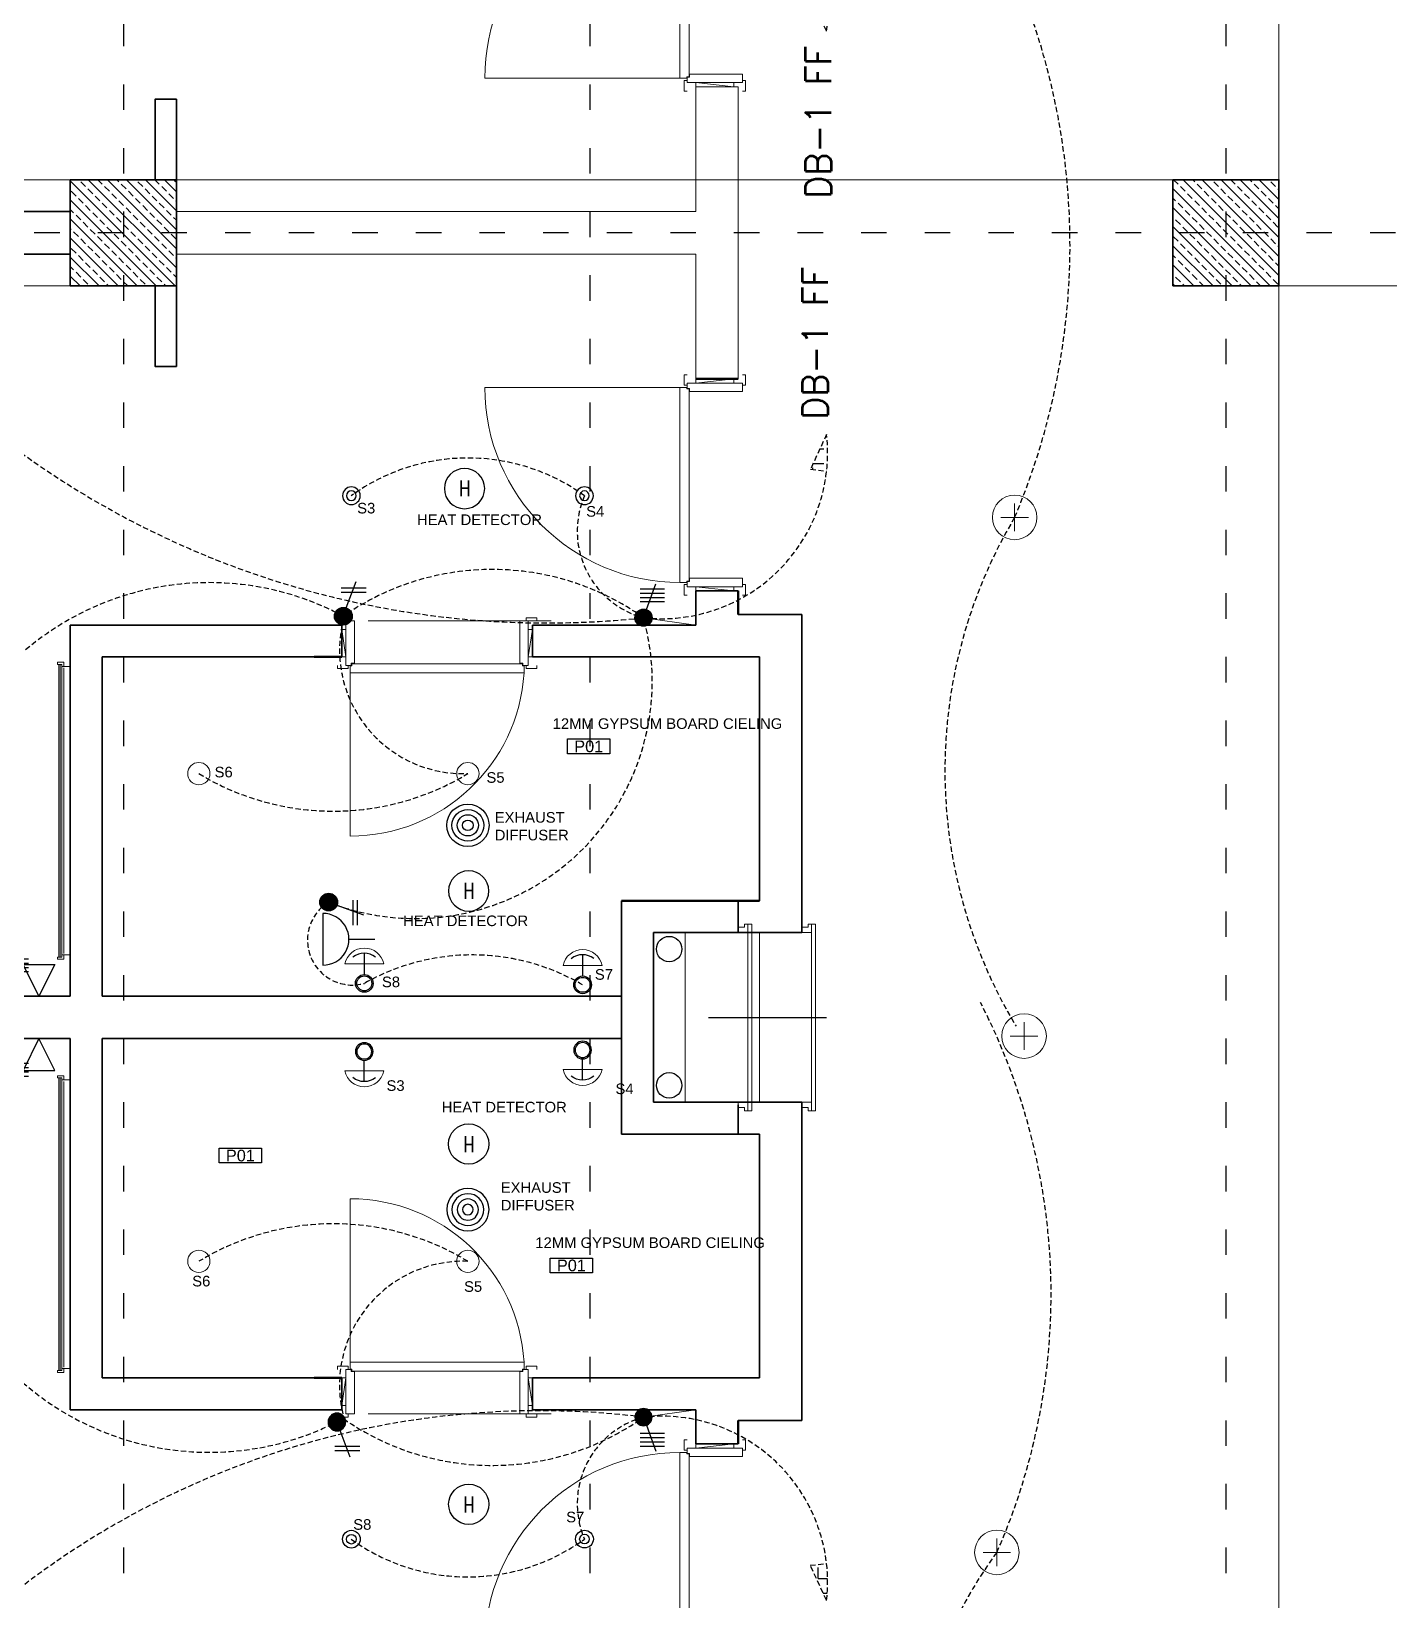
# Model space of a CAD drawing. Header units: millimetres. Extents: x -3207095 to 15275363, y 3702017 to 4798027.
# Drawn here: x 685957 to 686597, y 4469967 to 4470707 of the extents above; entities that cross this region are included whole.
import ezdxf
from ezdxf.enums import TextEntityAlignment as Align

# ---------------------------------------------------------------- set-up
doc = ezdxf.new("R2010")
doc.units = ezdxf.units.MM
for name, pattern in [('ACAD_ISO03W100', [30, 12, -18]), ('DUZ', [500, 500]), ('HIDDEN', [0.375, 0.25, -0.125]), ('HIDDEN2', [0.1875, 0.125, -0.0625])]:
    doc.linetypes.add(name, pattern=pattern)
doc.layers.get('0').update_dxf_attribs({"color": 1, "linetype": 'DUZ'})
for name, color, linetype in [('0 MC MAHAL', 94, 'Continuous'), ('a_aydinlatma', 5, 'Continuous'), ('a_olcu', 30, 'Continuous'), ('a_yazi', 105, 'Continuous'), ('EL-L-LS', 181, 'Continuous'), ('KOLTAR_F', 145, 'Continuous'), ('MH-EL-TEL', 222, 'Continuous'), ('OLCU', 1, 'Continuous'), ('pen.kap.olc', 205, 'Continuous'), ('SMC-EL-FA', 33, 'Continuous'), ('SMC-EL-FA-TXT', 123, 'Continuous'), ('SMC-EL-L-LP', 22, 'Continuous'), ('SMC-EL-P', 160, 'Continuous'), ('SMC-TXT', 123, 'Continuous'), ('TESİSAT', 57, 'Continuous')]:
    doc.layers.add(name, color=color, linetype=linetype)
for name, color, linetype, lineweight in [('C LIGHT', 202, 'Continuous', 9), ('DUV', 220, 'Continuous', 50), ('DUVAR', 7, 'Continuous', 35), ('EL-L-WIR', 124, 'Continuous', 30), ('FE_MOBTEF.2', 33, 'Continuous', 18), ('iç duvar', 7, 'Continuous', 50), ('KAPEN', 151, 'Continuous', 9), ('KOLON_F', 3, 'Continuous', 35), ('Xref', 253, 'Continuous', 13)]:
    doc.layers.add(name, color=color, linetype=linetype, lineweight=lineweight)
doc.styles.add('ARIEL20S', font='arial.ttf')
doc.styles.add('ROMANS', font='romans.shx')
doc.styles.add('smc-1', font='simplex.shx')
pattern_1 = [(135, (5191127.668, 3810003.487), (-4.4901280605, -4.4901280605), []), (135, (5191127.668, 3810007.977), (-4.4901280605, -4.4901280605), [3.175, -1.5875])]
pattern_2 = [(135, (5191127.668, 3810003.487), (-4.4901280605, -4.4901280605), []), (135, (5191127.668, 3810007.977), (-4.4901280605, -4.4901280605), [3.175, -1.5875])]

# ---------------------------------------------------------------- blocks, each defined once
blk = doc.blocks.new('K210')
for p, q in [((0.04, 0.985), (0.04, 0.032)), ((0.04, 0.032), (0.047, 0.032)), ((0.047, 0.032), (0.047, 0.022)), ((0.047, 0.022), (0.953, 0.022)), ((0.953, 0.032), (0.96, 0.032)), ((0.953, 0.022), (0.953, 0.032)), ((0.96, 0.032), (0.96, 0.065))]:
    blk.add_line(p, q)
for points in [[(-0.02, 0.03), (-0.02, 0.045), (0.03, 0.045), (0.03, 0.03)], [(0.04, 0.065), (0.96, 0.065)], [(1.02, 0.03), (1.02, 0.045), (0.97, 0.045), (0.97, 0.03)], [(0.02, -0.19), (0, -0.19), (0.02, -0.01), (0, -0.01)], [(0.98, -0.19), (1, -0.19), (0.98, -0.01), (1, -0.01)], [(-0.02, -0.23), (-0.02, -0.245), (0.03, -0.245), (0.03, -0.23)], [(1.02, -0.23), (1.02, -0.245), (0.97, -0.245), (0.97, -0.23)]]:
    blk.add_lwpolyline(points)
for points in [[(0.02, 0.03), (0.045, 0.03), (0.045, 0.02), (0.06, 0.02), (0.06, -0.23), (0.02, -0.23)], [(0.98, 0.03), (0.955, 0.03), (0.955, 0.02), (0.94, 0.02), (0.94, -0.23), (0.98, -0.23)]]:
    blk.add_lwpolyline(points, close=True)
blk.add_arc((0.04, 0.065), 0.92, 0, 90)
blk = doc.blocks.new('new block')
at = {"layer": 'KAPEN'}
for p, q in [((105202.0528, 48261.8596), (105202.0198, 48261.8596)), ((105202.0528, 48261.8526), (105202.0528, 48261.8596)), ((105202.0628, 48261.8526), (105202.0528, 48261.8526)), ((105202.0628, 48261.0466), (105202.0628, 48261.8526)), ((105201.2498, 48261.0396), (105202.0528, 48261.0396)), ((105202.0528, 48261.0466), (105202.0628, 48261.0466)), ((105202.0528, 48261.0396), (105202.0528, 48261.0466))]:
    blk.add_line(p, q, dxfattribs=at)
for points in [[(105202.0548, 48261.9196), (105202.0398, 48261.9196), (105202.0398, 48261.8696), (105202.0548, 48261.8696)], [(105202.2648, 48261.9196), (105202.2798, 48261.9196), (105202.2798, 48261.8696), (105202.2648, 48261.8696)], [(105202.0198, 48261.0396), (105202.0198, 48261.8596)], [(105202.2248, 48261.8796), (105202.2248, 48261.8996), (105202.0948, 48261.8796), (105202.0948, 48261.8996)], [(105202.0548, 48260.9796), (105202.0398, 48260.9796), (105202.0398, 48261.0296), (105202.0548, 48261.0296)], [(105202.2648, 48260.9796), (105202.2798, 48260.9796), (105202.2798, 48261.0296), (105202.2648, 48261.0296)], [(105202.2248, 48261.0196), (105202.2248, 48260.9996), (105202.0948, 48261.0196), (105202.0948, 48260.9996)]]:
    blk.add_lwpolyline(points, dxfattribs=at)
for points in [[(105202.0548, 48261.8796), (105202.0548, 48261.8546), (105202.0648, 48261.8546), (105202.0648, 48261.8396), (105202.2648, 48261.8396), (105202.2648, 48261.8796)], [(105202.0548, 48261.0196), (105202.0548, 48261.0446), (105202.0648, 48261.0446), (105202.0648, 48261.0596), (105202.2648, 48261.0596), (105202.2648, 48261.0196)]]:
    blk.add_lwpolyline(points, close=True, dxfattribs=at)
blk.add_arc((105202.0715, 48261.0396), 0.8216, 93.60232, 180, dxfattribs=at)
blk = doc.blocks.new('rgtkjıtdkfgölv')
at = {"layer": 'FE_MOBTEF.2'}
for p, q in [((104445.9079, 48877.9319), (104445.8879, 48877.9319)), ((104445.8879, 48877.9319), (104445.8879, 48877.9019)), ((104445.8879, 48877.9019), (104445.8979, 48877.9019)), ((104445.8979, 48877.9139), (104445.8979, 48877.9219)), ((104445.8979, 48877.9219), (104447.2779, 48877.9219)), ((104445.8979, 48877.9219), (104445.9079, 48877.9219)), ((104445.8979, 48877.9019), (104445.8979, 48877.9219)), ((104445.8979, 48877.9079), (104445.8979, 48877.9139)), ((104445.8979, 48877.9139), (104447.2779, 48877.9139)), ((104447.2779, 48877.9139), (104445.8979, 48877.9139)), ((104447.2779, 48877.9079), (104445.8979, 48877.9079)), ((104445.9076, 48877.9319), (104445.9076, 48877.9619)), ((104445.9079, 48877.9219), (104445.9079, 48877.9319)), ((104447.2612, 48877.9319), (104445.9143, 48877.9319)), ((104447.2679, 48877.9319), (104447.2679, 48877.9619)), ((104447.2679, 48877.9319), (104447.2879, 48877.9319)), ((104447.2679, 48877.9219), (104447.2679, 48877.9319)), ((104447.2779, 48877.9219), (104447.2679, 48877.9219)), ((104447.2779, 48877.9019), (104447.2779, 48877.9219)), ((104447.2779, 48877.9219), (104447.2779, 48877.9139)), ((104447.2779, 48877.9139), (104447.2779, 48877.9079)), ((104447.2879, 48877.9019), (104447.2779, 48877.9019)), ((104447.2879, 48877.9319), (104447.2879, 48877.9019))]:
    blk.add_line(p, q, dxfattribs=at)
blk = doc.blocks.new('a_malzeme')
blk.add_lwpolyline([(-100, 70), (100, 70), (100, 0), (-100, 0), (-100, 70)])
at = {"style": 'ARIEL20S'}
blk.add_attdef('P01', text='', height=55, dxfattribs=at).set_placement((0, 35), align=Align.MIDDLE_CENTER)
blk = doc.blocks.new('ANEM')
at = {"layer": 'a_aydinlatma'}
for radius in [100, 75, 50, 25]:
    blk.add_circle((56720.6, 5587.5), radius, dxfattribs=at)
blk = doc.blocks.new('SD')
at = {"color": 140}
blk.add_circle((0, 0), 0.25, dxfattribs=at)
at = {"layer": 'SMC-EL-FA-TXT', "style": 'ROMANS', "width": 0.75}
blk.add_text('S', height=0.197, dxfattribs=at).set_placement((-0.066, -0.101, 0))
blk = doc.blocks.new('LIGHT3')
at = {"layer": 'SMC-EL-L-LP'}
blk.add_line((0.001, 0), (0, 0.235), dxfattribs=at)
for radius in [0.0975, 0.0825]:
    blk.add_circle((0, 0.332), radius, dxfattribs=at)
blk.add_arc((0, 0.2), 0.2, 231.5853, 308.8029, dxfattribs=at)
blk = doc.blocks.new('LS-1WAY-4G')
at = {"layer": 'EL-L-LS'}
blk.add_hatch(color=181, dxfattribs=at).paths.add_polyline_path([(0.092, 0.092, 1), (-0.092, 0.092, 1)])
at = {"layer": 'EL-L-LS', "color": 181}
for p, q in [((-0.036, 0.4), (0.223, 0.4)), ((-0.036, 0.354), (0.223, 0.354)), ((0.031, 0.178), (0.132, 0.453)), ((-0.036, 0.308), (0.223, 0.308)), ((-0.036, 0.263), (0.223, 0.263))]:
    blk.add_line(p, q, dxfattribs=at)
blk.add_circle((0, 0.092), 0.0917, dxfattribs=at)
blk = doc.blocks.new('LIGHT1')
at = {"linetype": 'Continuous'}
for radius in [0.11, 0.06]:
    blk.add_circle((0, 0), radius, dxfattribs=at)
blk = doc.blocks.new('A$C89dd7f61')
at = {"layer": 'SMC-EL-L-LP', "xscale": -38, "yscale": 38, "zscale": 38}
blk.add_blockref('LIGHT1', (0, 0), dxfattribs=at)
blk = doc.blocks.new('LS-1WAY-2G')
at = {"layer": 'SMC-EL-L-LP'}
blk.add_hatch(color=181, dxfattribs=at).paths.add_polyline_path([(0.092, 0.092, 1), (-0.092, 0.092, 1)])
at = {"layer": 'SMC-EL-L-LP', "color": 181}
for p, q in [((-0.021, 0.387), (0.237, 0.387)), ((-0.021, 0.342), (0.237, 0.342)), ((0.031, 0.178), (0.132, 0.453))]:
    blk.add_line(p, q, dxfattribs=at)
blk.add_circle((0, 0.092), 0.0917, dxfattribs=at)
blk = doc.blocks.new('CL1')
at = {"layer": 'C LIGHT'}
blk.add_circle((0, 0), 5.25, dxfattribs=at)
blk = doc.blocks.new('HD')
at = {"color": 22}
blk.add_circle((0, 0), 0.25, dxfattribs=at)
at = {"layer": 'SMC-EL-FA-TXT', "color": 123, "style": 'ROMANS', "width": 0.75}
blk.add_text('H', height=0.197, dxfattribs=at).set_placement((-0.074, -0.096, 0))
blk = doc.blocks.new('S13A')
for p, q in [((0, 0.18), (0, 0.358)), ((-0.178, 0), (0.178, 0))]:
    blk.add_line(p, q)
blk.add_arc((0, 0.002), 0.178, 359.4023, 180.5977)
blk = doc.blocks.new('A$C7aefd928')
at = {"layer": 'a_aydinlatma', "linetype": 'HIDDEN', "ltscale": 10}
h = blk.add_hatch(dxfattribs=at)
h.set_pattern_fill('ANGLE', color=8)
h.set_pattern_definition([(0, (-693994.367, -4479887.279), (0, 6.985), [5.08, -1.905]), (90, (-693994.367, -4479887.279), (-6.985, 4e-16), [5.08, -1.905])])
h.paths.add_polyline_path([(837.22, 271.41), (829.58, 254.95), (837.21, 254.1, 0.055419)])
at = {"layer": 'a_aydinlatma', "linetype": 'HIDDEN2'}
for p, q in [((23.5, 328.75), (23.5, 281.75)), ((0, 305.25), (47.01, 305.25))]:
    blk.add_line(p, q, dxfattribs=at)
at = {"layer": 'a_aydinlatma', "color": 3, "linetype": 'HIDDEN', "ltscale": 10}
for p, q in [((837.22, 271.41), (829.58, 254.95)), ((829.58, 254.95), (837.21, 254.1))]:
    blk.add_line(p, q, dxfattribs=at)
at = {"layer": 'a_aydinlatma', "linetype": 'HIDDEN2'}
for radius in [19.2, 7.2]:
    blk.add_circle((23.5, 305.25), radius, dxfattribs=at)
at = {"layer": 'a_aydinlatma', "linetype": 'HIDDEN', "ltscale": 10}
for centre, radius, start, end in [((41.07, 391.62), 88.14, 258.50111, 333.15641), ((243.17, 587.06), 265.67, 242.3098, 297.70053), ((705.24, 605.55), 423.08, 216.84543, 276.18971), ((366.38, 345.2), 345.2, 186.64531, 284.16624), ((668, 166.41), 93.84, 54.1169, 125.8831), ((761.87, 225.77), 42.29, 156.78217, 254.89805), ((665.86, 169.81), 58.41, 164.73617, 272.10816), ((643.15, 154.91), 111.81, 248.58467, 15.5788), ((604.55, 216.26), 122.53, 238.81287, 301.18713), ((613.51, 32.87), 21.15, 121.94004, 285.55786), ((670.06, -77.24), 103.15, 59.67974, 119.55148)]:
    blk.add_arc(centre, radius, start, end, dxfattribs=at)
at = {"layer": 'a_aydinlatma', "color": 3, "linetype": 'HIDDEN', "ltscale": 10}
for centre, radius, start, end in [((759.36, 262.8), 78.33, 263.76637, 6.30941), ((679.57, 84.61), 123.07, 54.60499, 124.83852), ((546.01, 67.37), 134.1, 61.85751, 206.29614), ((235.81, -293.6), 356.41, 57.37147, 121.9107)]:
    blk.add_arc(centre, radius, start, end, dxfattribs=at)
at = {"layer": 'MH-EL-TEL'}
for p, q in [((465.7, 6.44), (458.2, 21.44)), ((458.2, 21.44), (473.2, 21.44)), ((473.2, 21.44), (465.7, 6.44))]:
    blk.add_line(p, q, dxfattribs=at)
at = {"layer": 'OLCU', "color": 252, "linetype": 'Continuous', "lineweight": 5, "true_color": 0x939598}
blk.add_line((750.85, 184.93), (775.5, 181.44), dxfattribs=at)
at = {"layer": 'SMC-EL-L-LP', "lineweight": 0}
for p, q in [((128.93, 342.64), (110.57, 342.64)), ((375.88, 342.66), (357.51, 342.66)), ((609.97, 21.68), (628.34, 21.68)), ((712.92, 20.99), (731.29, 20.99))]:
    blk.add_line(p, q, dxfattribs=at)
for centre, start, end in [((119.75, 344.55), 191.78712, 348.21288), ((366.7, 344.58), 191.78712, 348.21288), ((619.15, 19.77), 11.78712, 168.21288), ((722.11, 19.08), 11.78712, 168.21288)]:
    blk.add_arc(centre, 9.38, start, end, dxfattribs=at)
at = {"layer": 'a_aydinlatma', "xscale": 0.1, "yscale": 0.1, "zscale": 0.1}
blk.add_blockref('ANEM', (-5004.06, -471.71), dxfattribs=at)
at = {"layer": 'a_olcu', "xscale": 0.1, "yscale": 0.1, "zscale": 0.1}
for p in [(339.73, 149.53), (725.02, 120.78)]:
    blk.add_blockref('a_malzeme', p, dxfattribs=at).add_auto_attribs({'P01': 'P01'})
at = {"layer": 'C LIGHT', "linetype": 'Continuous'}
for p in [(541.1, 111.44), (668, 111.44)]:
    blk.add_blockref('CL1', p, dxfattribs=at)
at = {"layer": 'EL-L-LS', "xscale": 45.60000005237816, "yscale": 45.60000005237816, "zscale": 45.60000005237816}
blk.add_blockref('LS-1WAY-2G', (609.26, 181.44), dxfattribs=at)
at = {"layer": 'EL-L-LS', "xscale": 45.60000005237816, "yscale": 45.60000005237816, "zscale": 45.60000005237816, "rotation": 270}
blk.add_blockref('LS-1WAY-2G', (598.14, 50.82), dxfattribs=at)
at = {"layer": 'EL-L-WIR', "xscale": 44.23680000000058, "yscale": 44.23680000000058, "zscale": 44.23680000000058}
for p in [(750.85, 180.88), (450.86, 6.44)]:
    blk.add_blockref('LS-1WAY-4G', p, dxfattribs=at)
at = {"layer": 'SMC-EL-FA', "yscale": 38, "zscale": 38}
for name, p, xscale in [('HD', (666.43, 245.83), -38), ('SD', (242.84, 185.1), 38), ('HD', (668.37, 56.09), -38)]:
    blk.add_blockref(name, p, dxfattribs=dict(at, xscale=xscale))
at = {"layer": 'SMC-EL-L-LP', "lineweight": 0, "xscale": 42.74999999996362, "yscale": 42.74999999996362, "zscale": 42.74999999996362}
for p in [(119.74, 337.62), (366.68, 337.64)]:
    blk.add_blockref('LIGHT3', p, dxfattribs=at)
at = {"layer": 'SMC-EL-L-LP', "lineweight": 0, "xscale": 42.74999999996362, "yscale": 42.74999999996362, "zscale": 42.74999999996362, "rotation": 180}
for p in [(619.16, 26.7), (722.12, 26.01)]:
    blk.add_blockref('LIGHT3', p, dxfattribs=at)
at = {"layer": 'SMC-EL-P', "xscale": 68.51054328617874, "yscale": 68.51054328617874, "zscale": 68.51054328617874}
for p, rotation in [((144.8, 354.49), 180), ((599.58, 33.29), 270)]:
    blk.add_blockref('S13A', p, dxfattribs=dict(at, rotation=rotation))
for p in [(47.41, 6.44), (427.98, 6.44)]:
    blk.add_blockref('S13A', p, dxfattribs=at)
at = {"layer": 'Xref'}
for p in [(613.05, 242.47), (723, 242.44)]:
    blk.add_blockref('A$C89dd7f61', p, dxfattribs=at)
at = {"layer": 'a_yazi', "char_height": 5, "style": 'ARIEL20S'}
for s, insert, width, attachment_point in [('S2', (115.78, 330.3), 51.3891, 1), ('S1', (352.97, 328.18), 51.3891, 1), ('S3', (615.78, 239.11), 51.3891, 1), ('S4', (723.8, 237.58), 51.3891, 1), ('HEAT DETECTOR', (643.99, 228.58), 143.2394, 7), ('SMOKE DETECTOR', (199.37, 162.89), 143.2394, 7), ('12MM GYPSUM BOARD CIELING ', (299.49, 160.16), 143.2394, 7), ('12MM GYPSUM BOARD CIELING ', (708, 132.43), 143.2394, 7), ('S6', (548.55, 114.65), 51.3891, 1), ('S5', (676.76, 112.1), 51.3891, 1), ('EXHAUST DIFFUSER', (680.66, 93.28), 51.3891, 1), ('HEAT DETECTOR', (637.46, 39.44), 143.2394, 7), ('S8', (627.47, 15.71), 51.3891, 1), ('S7', (727.9, 19.22), 51.3891, 1)]:
    blk.add_mtext(s, dxfattribs=dict(at, insert=insert, width=width, attachment_point=attachment_point))
blk = doc.blocks.new('A$C288ee9c8')
at = {"layer": 'a_aydinlatma', "linetype": 'HIDDEN', "ltscale": 10}
h = blk.add_hatch(dxfattribs=at)
h.set_pattern_fill('ANGLE', color=8)
h.set_pattern_definition([(0, (-694012.924, -4479302.351), (0, 6.985), [5.08, -1.905]), (90, (-694012.924, -4479302.351), (-6.985, 4e-16), [5.08, -1.905])])
h.paths.add_polyline_path([(818.66, 94.97), (811.02, 111.43), (818.65, 112.28, -0.055419)])
at = {"layer": 'a_aydinlatma', "color": 3, "linetype": 'HIDDEN', "ltscale": 10}
for p, q in [((811.02, 111.43), (818.65, 112.28)), ((818.66, 94.97), (811.02, 111.43))]:
    blk.add_line(p, q, dxfattribs=at)
at = {"layer": 'a_aydinlatma', "linetype": 'HIDDEN', "ltscale": 10}
for centre, radius, start, end in [((348.97, 14.97), 350.81, 76.24874, 174.12399), ((586.05, 149.96), 122.53, 58.81287, 121.18713), ((647.35, 196.41), 58.41, 87.89184, 195.26383), ((683.25, -216.44), 400.75, 82.96283, 146.59962), ((743.37, 140.46), 42.29, 105.10195, 203.21783), ((649.5, 199.81), 93.84, 234.1169, 305.8831), ((33.55, -10.06), 69.57, 12.44742, 118.83171), ((224.56, -165.2), 209.99, 53.76129, 125.88264)]:
    blk.add_arc(centre, radius, start, end, dxfattribs=at)
at = {"layer": 'a_aydinlatma', "color": 3, "linetype": 'HIDDEN', "ltscale": 10}
for centre, radius, start, end in [((217.31, 659.82), 356.41, 238.0893, 302.62853), ((527.51, 298.85), 134.1, 153.70386, 298.14249), ((661.07, 281.62), 123.07, 235.16148, 305.39501), ((740.86, 103.42), 78.33, 353.69059, 96.23363)]:
    blk.add_arc(centre, radius, start, end, dxfattribs=at)
at = {"layer": 'MH-EL-TEL'}
for p, q in [((447.19, 359.79), (439.69, 344.78)), ((454.7, 344.78), (447.19, 359.79)), ((439.69, 344.78), (454.7, 344.78))]:
    blk.add_line(p, q, dxfattribs=at)
at = {"layer": 'OLCU', "color": 252, "linetype": 'Continuous', "lineweight": 5, "true_color": 0x939598}
blk.add_line((732.35, 181.29), (757, 184.79), dxfattribs=at)
at = {"layer": 'SMC-EL-L-LP', "lineweight": 0}
for p, q in [((591.47, 344.54), (609.83, 344.54)), ((694.42, 345.23), (712.79, 345.23)), ((110.69, 14.12), (92.33, 14.12)), ((357.91, 13.35), (339.54, 13.35))]:
    blk.add_line(p, q, dxfattribs=at)
for centre, start, end in [((600.65, 346.46), 191.78712, 348.21288), ((703.6, 347.15), 191.78712, 348.21288), ((101.51, 12.2), 11.78712, 168.21288), ((348.72, 11.44), 11.78712, 168.21288)]:
    blk.add_arc(centre, 9.38, start, end, dxfattribs=at)
at = {"layer": 'a_aydinlatma', "xscale": -0.1, "yscale": 0.1, "zscale": 0.1, "rotation": 180}
blk.add_blockref('ANEM', (-5022.56, 837.93), dxfattribs=at)
at = {"layer": 'a_olcu', "xscale": 0.1, "yscale": 0.1, "zscale": 0.1}
for p in [(542.21, 301.17), (698.33, 249.35), (323.29, 225.82)]:
    blk.add_blockref('a_malzeme', p, dxfattribs=at).add_auto_attribs({'P01': 'P01'})
at = {"layer": 'C LIGHT', "linetype": 'Continuous', "xscale": -1, "rotation": 180}
for p in [(522.6, 254.79), (649.5, 254.79)]:
    blk.add_blockref('CL1', p, dxfattribs=at)
at = {"layer": 'EL-L-LS', "xscale": -45.60000005237816, "yscale": 45.60000005237816, "zscale": 45.60000005237816, "rotation": 180}
blk.add_blockref('LS-1WAY-2G', (587.75, 183.22), dxfattribs=at)
at = {"layer": 'EL-L-WIR', "xscale": -44.23680000000058, "yscale": 44.23680000000058, "zscale": 44.23680000000058, "rotation": 180}
for p in [(432.36, 359.79), (732.35, 185.35)]:
    blk.add_blockref('LS-1WAY-4G', p, dxfattribs=at)
at = {"layer": 'SMC-EL-FA', "xscale": 38, "yscale": 38, "zscale": 38, "rotation": 180}
for p in [(649.86, 310.13), (649.91, 140.22)]:
    blk.add_blockref('HD', p, dxfattribs=at)
at = {"layer": 'SMC-EL-FA', "xscale": 38, "yscale": 38, "zscale": 38}
blk.add_blockref('SD', (214.54, 182.36), dxfattribs=at)
at = {"layer": 'SMC-EL-L-LP', "lineweight": 0, "xscale": -42.74999999996362, "yscale": 42.74999999996362, "zscale": 42.74999999996362}
for p in [(600.66, 339.53), (703.61, 340.22)]:
    blk.add_blockref('LIGHT3', p, dxfattribs=at)
at = {"layer": 'SMC-EL-L-LP', "lineweight": 0, "xscale": -42.74999999996362, "yscale": 42.74999999996362, "zscale": 42.74999999996362, "rotation": 180}
for p in [(101.5, 19.14), (348.71, 18.37)]:
    blk.add_blockref('LIGHT3', p, dxfattribs=at)
at = {"layer": 'SMC-EL-P', "xscale": -68.51054328617874, "yscale": 68.51054328617874, "zscale": 68.51054328617874, "rotation": 180}
for p in [(28.91, 359.79), (409.48, 359.79)]:
    blk.add_blockref('S13A', p, dxfattribs=at)
at = {"layer": 'SMC-EL-P', "xscale": -68.51054328617874, "yscale": 68.51054328617874, "zscale": 68.51054328617874}
blk.add_blockref('S13A', (127.22, 0.29), dxfattribs=at)
at = {"layer": 'Xref', "xscale": -1, "rotation": 180}
for p in [(594.55, 123.75), (704.5, 123.79)]:
    blk.add_blockref('A$C89dd7f61', p, dxfattribs=at)
at = {"layer": 'a_yazi', "char_height": 5, "style": 'ARIEL20S'}
for s, insert, width, attachment_point in [('S3', (611.11, 340.17), 51.3891, 1), ('S4', (719.12, 338.64), 51.3891, 1), ('HEAT DETECTOR', (637.16, 324.93), 143.2394, 7), ('EXHAUST DIFFUSER', (665.01, 292.09), 51.3891, 1), ('12MM GYPSUM BOARD CIELING ', (681.31, 261), 143.2394, 7), ('S6', (519.49, 247.95), 51.3891, 1), ('S5', (647.7, 245.4), 51.3891, 1), ('12MM GYPSUM BOARD CIELING ', (283.05, 236.46), 143.2394, 7), ('SMOKE DETECTOR', (180.86, 203.33), 143.2394, 7), ('S8', (595.43, 133.2), 51.3891, 1), ('S7', (695.86, 136.71), 51.3891, 1), ('S1', (341.19, 37.08), 51.3891, 1), ('S2', (104.65, 28.51), 51.3891, 1)]:
    blk.add_mtext(s, dxfattribs=dict(at, insert=insert, width=width, attachment_point=attachment_point))
blk = doc.blocks.new('A$Ce52a88a6')
at = {"layer": 'OLCU', "color": 252, "linetype": 'Continuous', "lineweight": 5, "true_color": 0x939598}
blk.add_blockref('A$C288ee9c8', (0, 0), dxfattribs=at)
blk = doc.blocks.new('CL4')
at = {"layer": 'C LIGHT', "color": 3}
for p, q in [((-3.25, 0), (3.25, 0)), ((0, 3.25), (0, -3.25))]:
    blk.add_line(p, q, dxfattribs=at)
at = {"layer": 'C LIGHT'}
blk.add_circle((0, 0), 5.25, dxfattribs=at)

msp = doc.modelspace()

# ---------------------------------------------------------------- hatches: boundary and pattern name
at = {"layer": 'KOLTAR_F'}
h = msp.add_hatch(dxfattribs=at)
h.set_pattern_fill('ANSI33', color=256, angle=90, style=0)
h.set_pattern_definition(pattern_1)
h.paths.add_polyline_path([(685975.2, 4470586.97), (685975.2, 4470636.97), (686025.2, 4470636.97), (686025.2, 4470586.97)])
h = msp.add_hatch(dxfattribs=at)
h.set_pattern_fill('ANSI33', color=256, angle=90, style=0)
h.set_pattern_definition(pattern_2)
h.paths.add_polyline_path([(685975.2, 4470586.97), (685975.2, 4470636.97), (686025.2, 4470636.97), (686025.2, 4470586.97)])
h = msp.add_hatch(dxfattribs=at)
h.set_pattern_fill('ANSI33', color=256, angle=90, style=0)
h.set_pattern_definition(pattern_1)
h.paths.add_polyline_path([(685975.2, 4470586.97), (685975.2, 4470636.97), (686025.2, 4470636.97), (686025.2, 4470586.97)])
h = msp.add_hatch(dxfattribs=at)
h.set_pattern_fill('ANSI33', color=256, angle=90, style=0)
h.set_pattern_definition(pattern_2)
h.paths.add_polyline_path([(685975.2, 4470586.97), (685975.2, 4470636.97), (686025.2, 4470636.97), (686025.2, 4470586.97)])
h = msp.add_hatch(dxfattribs=at)
h.set_pattern_fill('ANSI33', color=256, angle=90, style=0)
h.set_pattern_definition([(135, (5190907.668, 3810003.487), (-4.4901280605, -4.4901280605), []), (135, (5190907.668, 3810007.977), (-4.4901280605, -4.4901280605), [3.175, -1.5875])])
h.paths.add_polyline_path([(686495.2, 4470586.97), (686495.2, 4470636.97), (686545.2, 4470636.97), (686545.2, 4470586.97)])

# ---------------------------------------------------------------- linework, layer by layer
at = {"color": 232, "linetype": 'ACAD_ISO03W100'}
for p, q in [((686000.2, 4472511.97), (686000.2, 4469381.97)), ((686220.2, 4472511.97), (686220.2, 4469381.97)), ((686520.2, 4472511.97), (686520.2, 4469381.97)), ((689300.2, 4470611.97), (685360.2, 4470611.97))]:
    msp.add_line(p, q, dxfattribs=at)
at = {"layer": 'a_aydinlatma', "linetype": 'HIDDEN', "ltscale": 10}
for centre, radius, start, end in [((686118.28, 4470606.11), 328.42, 336.99568, 19.87883), ((686620.83, 4470358.36), 233.14, 149.1935, 211.12173), ((686136.09, 4470111.29), 301.68, 336.23193, 27.15176), ((686574.96, 4469869.64), 202.27, 143.58745, 223.06721)]:
    msp.add_arc(centre, radius, start, end, dxfattribs=at)
at = {"layer": 'DUV'}
for p, q in [((686270.2, 4470543.08), (686290.2, 4470543.08)), ((686290.2, 4470443.08), (686290.2, 4470431.97)), ((686090.2, 4470411.97), (686103.2, 4470411.97)), ((686235.2, 4470296.97), (686300.2, 4470296.97)), ((686090.2, 4470071.97), (686103.2, 4470071.97)), ((686290.2, 4470040.86), (686290.2, 4470051.97))]:
    msp.add_line(p, q, dxfattribs=at)
at = {"layer": 'DUVAR'}
for p, q in [((685505.2, 4470621.97), (685975.2, 4470621.97)), ((685505.2, 4470601.97), (685975.2, 4470601.97)), ((686270.2, 4470443.08), (686270.2, 4470426.97)), ((686270.2, 4470443.08), (686290.2, 4470443.08)), ((686290.2, 4470431.97), (686290.2, 4470443.08)), ((686290.2, 4470431.97), (686320.2, 4470431.97)), ((686320.2, 4470281.97), (686320.2, 4470431.97)), ((685975.2, 4470426.97), (685975.2, 4470251.97)), ((685975.2, 4470426.97), (686103.2, 4470426.97)), ((686103.2, 4470411.97), (686103.2, 4470426.97)), ((686193.2, 4470426.97), (686270.2, 4470426.97)), ((686193.2, 4470426.97), (686193.2, 4470411.97)), ((685990.2, 4470411.97), (685990.2, 4470251.97)), ((685990.2, 4470411.97), (686103.2, 4470411.97)), ((686193.2, 4470411.97), (686300.2, 4470411.97)), ((686300.2, 4470296.97), (686300.2, 4470411.97)), ((686235.2, 4470186.97), (686235.2, 4470296.97)), ((686235.2, 4470296.97), (686290.2, 4470296.97)), ((686235.2, 4470251.97), (686235.2, 4470296.97)), ((686235.2, 4470296.97), (686300.2, 4470296.97)), ((686290.2, 4470281.97), (686290.2, 4470296.97)), ((686250.2, 4470281.97), (686250.2, 4470201.97)), ((686250.2, 4470281.97), (686290.2, 4470281.97)), ((686250.2, 4470281.97), (686250.2, 4470201.97)), ((686250.2, 4470281.97), (686320.2, 4470281.97)), ((685475.2, 4470251.97), (685975.2, 4470251.97)), ((685990.2, 4470251.97), (686235.2, 4470251.97)), ((685475.2, 4470231.97), (685975.2, 4470231.97)), ((685975.2, 4470056.97), (685975.2, 4470231.97)), ((685990.2, 4470231.97), (686235.2, 4470231.97)), ((685990.2, 4470071.97), (685990.2, 4470231.97)), ((686235.2, 4470231.97), (686235.2, 4470186.97)), ((686250.2, 4470201.97), (686290.2, 4470201.97)), ((686250.2, 4470201.97), (686320.2, 4470201.97)), ((686290.2, 4470200.72), (686290.2, 4470186.97)), ((686320.2, 4470201.97), (686320.2, 4470051.97)), ((686235.2, 4470186.97), (686290.2, 4470186.97)), ((686235.2, 4470186.97), (686300.2, 4470186.97)), ((686300.2, 4470186.97), (686300.2, 4470071.97)), ((685990.2, 4470071.97), (686103.2, 4470071.97)), ((686103.2, 4470071.97), (686103.2, 4470056.97)), ((686193.2, 4470071.97), (686300.2, 4470071.97)), ((686193.2, 4470056.97), (686193.2, 4470071.97)), ((685975.2, 4470056.97), (686103.2, 4470056.97)), ((686193.2, 4470056.97), (686270.2, 4470056.97)), ((686270.2, 4470040.86), (686270.2, 4470056.97)), ((686290.2, 4470051.97), (686320.2, 4470051.97)), ((686290.2, 4470051.97), (686290.2, 4470040.86)), ((686270.2, 4470040.86), (686290.2, 4470040.86))]:
    msp.add_line(p, q, dxfattribs=at)
for points in [[(686025.2, 4470636.97), (686025.2, 4470674.97), (686015.2, 4470674.97), (686015.2, 4470636.97)], [(686025.2, 4470586.97), (686025.2, 4470548.97), (686015.2, 4470548.97), (686015.2, 4470586.97)]]:
    msp.add_lwpolyline(points, dxfattribs=at)
at = {"layer": 'iç duvar', "color": 252, "linetype": 'Continuous', "lineweight": 5, "true_color": 0x939598}
for p, q in [((686545.2, 4470636.97), (686545.2, 4471326.97)), ((685505.2, 4470636.97), (685975.2, 4470636.97)), ((686025.2, 4470636.97), (686495.2, 4470636.97)), ((685975.2, 4470586.97), (685505.2, 4470586.97))]:
    msp.add_line(p, q, dxfattribs=at)
at = {"layer": 'iç duvar', "color": 7, "lineweight": 18}
for p, q in [((686270.2, 4470680.85), (686290.2, 4470680.86)), ((686270.2, 4470621.97), (686270.2, 4470680.85)), ((686290.2, 4470680.86), (686290.2, 4470572.89)), ((686290.2, 4470543.08), (686290.2, 4470636.97)), ((686025.2, 4470621.97), (686270.2, 4470621.97)), ((686025.2, 4470601.97), (686270.2, 4470601.97)), ((686270.2, 4470543.08), (686270.2, 4470601.97)), ((686265.16, 4470281.97), (686265.16, 4470201.97))]:
    msp.add_line(p, q, dxfattribs=at)
at = {"layer": 'iç duvar', "color": 7, "linetype": 'Continuous', "lineweight": 5}
msp.add_lwpolyline([(686545.2, 4470586.97), (688115.2, 4470586.97), (688115.2, 4469526.97), (686545.2, 4469526.97)], close=True, dxfattribs=at)
at = {"layer": 'KAPEN'}
for p, q in [((686201.94, 4470428.97), (686115.74, 4470428.97)), ((686265.16, 4470201.97), (686265.16, 4470281.97)), ((686300.2, 4470201.97), (686300.2, 4470281.97)), ((686201.94, 4470054.97), (686115.74, 4470054.97))]:
    msp.add_line(p, q, dxfattribs=at)
for points in [[(686294.7, 4470281.97), (686294.7, 4470285.97), (686293.2, 4470285.97), (686293.2, 4470284.47), (686290.2, 4470284.47), (686290.2, 4470281.97), (686294.7, 4470281.97)], [(686294.7, 4470281.97), (686294.7, 4470285.97), (686293.2, 4470285.97), (686293.2, 4470284.47), (686290.2, 4470284.47), (686290.2, 4470281.97), (686294.7, 4470281.97)], [(686324.7, 4470281.97), (686324.7, 4470285.97), (686323.2, 4470285.97), (686323.2, 4470284.47), (686320.2, 4470284.47), (686320.2, 4470281.97), (686324.7, 4470281.97)], [(686324.7, 4470281.97), (686324.7, 4470285.97), (686323.2, 4470285.97), (686323.2, 4470284.47), (686320.2, 4470284.47), (686320.2, 4470281.97), (686324.7, 4470281.97)], [(686294.7, 4470201.97), (686294.7, 4470197.97), (686293.2, 4470197.97), (686293.2, 4470199.47), (686290.2, 4470199.47), (686290.2, 4470201.97), (686294.7, 4470201.97)], [(686324.7, 4470201.97), (686324.7, 4470197.97), (686323.2, 4470197.97), (686323.2, 4470199.47), (686320.2, 4470199.47), (686320.2, 4470201.97), (686324.7, 4470201.97)]]:
    msp.add_lwpolyline(points, close=True, dxfattribs=at)
for points in [[(686294.7, 4470241.97), (686294.7, 4470285.97), (686296.7, 4470285.97), (686296.7, 4470241.97)], [(686324.7, 4470241.97), (686324.7, 4470285.97), (686326.7, 4470285.97), (686326.7, 4470241.97)], [(686294.7, 4470241.97), (686294.7, 4470197.97), (686296.7, 4470197.97), (686296.7, 4470241.97)], [(686324.7, 4470241.97), (686324.7, 4470197.97), (686326.7, 4470197.97), (686326.7, 4470241.97)]]:
    msp.add_lwpolyline(points, dxfattribs=at)
at = {"layer": 'KOLON_F'}
for points in [[(685975.2, 4470586.97), (685975.2, 4470636.97), (686025.2, 4470636.97), (686025.2, 4470586.97)], [(685975.2, 4470586.97), (685975.2, 4470636.97), (686025.2, 4470636.97), (686025.2, 4470586.97)], [(685975.2, 4470586.97), (685975.2, 4470636.97), (686025.2, 4470636.97), (686025.2, 4470586.97)], [(685975.2, 4470586.97), (685975.2, 4470636.97), (686025.2, 4470636.97), (686025.2, 4470586.97)], [(686495.2, 4470586.97), (686495.2, 4470636.97), (686545.2, 4470636.97), (686545.2, 4470586.97)]]:
    msp.add_lwpolyline(points, close=True, dxfattribs=at)
at = {"layer": 'pen.kap.olc'}
msp.add_lwpolyline([(686276.22, 4470241.97), (686331.8, 4470241.97)], dxfattribs=at)
at = {"layer": 'TESİSAT', "color": 8}
for centre in [(686257.63, 4470274.2), (686257.63, 4470274.2), (686257.63, 4470209.94), (686257.63, 4470209.94)]:
    msp.add_circle(centre, 6, dxfattribs=at)

# ---------------------------------------------------------------- block references
at = {"yscale": 100, "zscale": 100, "rotation": 270}
for p, xscale in [((-4139996.76, -6049797.52), -100), ((-4139996.76, 14990281.45), 100)]:
    msp.add_blockref('new block', p, dxfattribs=dict(at, xscale=xscale))
at = {"layer": '0 MC MAHAL', "yscale": 100, "zscale": 100, "rotation": 270}
for p, xscale in [((-4201820.99, 14914998.24), 100), ((-4201820.99, -5974514.31), -100)]:
    msp.add_blockref('rgtkjıtdkfgölv', p, dxfattribs=dict(at, xscale=xscale))
at = {"layer": 'C LIGHT', "linetype": 'Continuous', "xscale": 2, "yscale": 2, "zscale": 2}
for p in [(686420.58, 4470477.76), (686425.03, 4470233.18), (686412.19, 4469989.7)]:
    msp.add_blockref('CL4', p, dxfattribs=at)
at = {"layer": 'KAPEN', "yscale": 100, "zscale": 100}
for p, xscale, rotation in [((686269.2, 4470680.85), 100, 90.00000000000001), ((686269.2, 4470543.08), -100, 90), ((686269.2, 4469940.85), 100, 90.00000000000001)]:
    msp.add_blockref('K210', p, dxfattribs=dict(at, xscale=xscale, rotation=rotation))
at = {"layer": 'OLCU', "color": 252, "linetype": 'Continuous', "lineweight": 5, "true_color": 0x939598}
for name, p in [('A$Ce52a88a6', (685513.2, 4470612.18)), ('A$C7aefd928', (685494.7, 4470245.53)), ('A$Ce52a88a6', (685513.2, 4469872.18))]:
    msp.add_blockref(name, p, dxfattribs=at)

# ---------------------------------------------------------------- texts
at = {"layer": 'SMC-TXT', "char_height": 12, "width": 170.3861, "attachment_point": 1, "rotation": 90, "style": 'smc-1'}
for insert in [(686322.01, 4470628.15, 0), (686320.48, 4470523.94, 0)]:
    msp.add_mtext('DB-1 FF', dxfattribs=dict(at, insert=insert))

doc.saveas('drawing.dxf')
